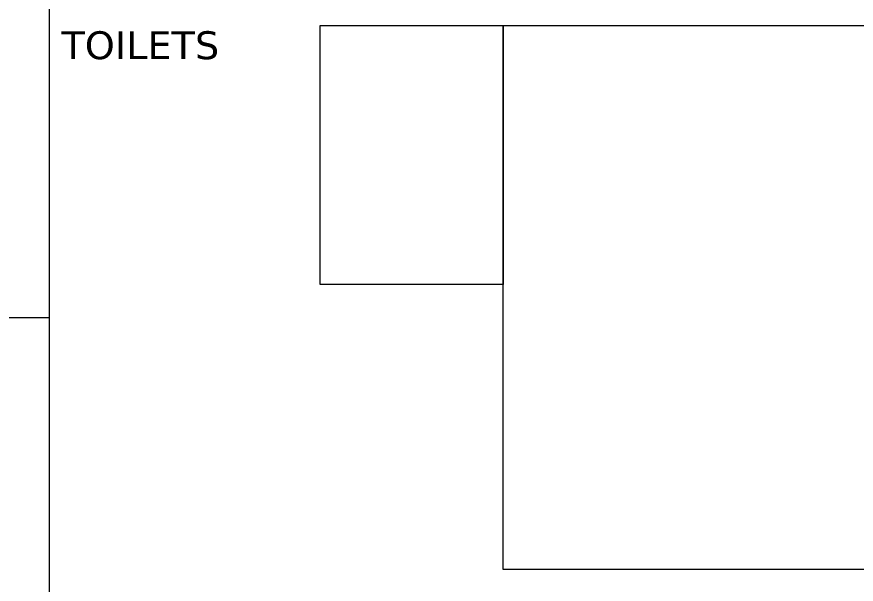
# Model space of a CAD drawing. Header units: millimetres. Extents: x -159872 to 386485, y -250577 to 158966.
# Drawn here: x -51782 to -32525, y -35401 to -22386 of the extents above; entities that cross this region are included whole.
import ezdxf

# ---------------------------------------------------------------- set-up
doc = ezdxf.new("R2010")
doc.units = ezdxf.units.MM
for name, color, linetype, lineweight in [('LDS-text-1-50', 7, 'Continuous', 9), ('LDS-vport', 100, 'Continuous', 18), ('LDS-xref-ga', 7, 'Continuous', 9)]:
    doc.layers.add(name, color=color, linetype=linetype, lineweight=lineweight)
doc.styles.add('Verdana', font='Verdana.ttf')

# ---------------------------------------------------------------- blocks, each defined once
blk = doc.blocks.new('PDF Page')
at = {"layer": 'LDS-xref-ga', "color": 7, "linetype": 'Continuous', "transparency": 33554687, "flags": 128}
blk.add_lwpolyline([(0, 2970), (4200, 2970), (4200, -2970), (0, -2970)], close=True, dxfattribs=at)
blk = doc.blocks.new('PDF Page-1')
at = {"layer": 'LDS-xref-ga', "color": 7, "linetype": 'Continuous', "transparency": 33554687, "flags": 128}
blk.add_lwpolyline([(0, 6237), (8820, 6237), (8820, -6237), (0, -6237)], close=True, dxfattribs=at)

msp = doc.modelspace()

# ---------------------------------------------------------------- linework, layer by layer
at = {"layer": 'LDS-vport', "flags": 128}
for points in [[(-61661.72227, 18580), (-51037.38038, 18580), (-51037.38038, -29290.95664), (-61661.72227, -29290.95664)], [(-20000, -7295.54289), (-51037.38038, -7295.54289), (-51037.38038, -49520.59087), (-20000, -49520.59087)]]:
    msp.add_lwpolyline(points, close=True, dxfattribs=at)

# ---------------------------------------------------------------- block references
at = {"layer": 'LDS-xref-ga'}
for name, p in [('PDF Page', (-44825.98448, -25555.68026)), ('PDF Page-1', (-40625.98158, -28822.68124))]:
    msp.add_blockref(name, p, dxfattribs=at)

# ---------------------------------------------------------------- texts
at = {"layer": 'LDS-text-1-50', "color": 7, "transparency": 33554687, "insert": (-50759.24693, -22718.08784), "char_height": 639.639395, "attachment_point": 1, "line_spacing_factor": 1.009027, "style": 'Verdana'}
msp.add_mtext('TOILETS', dxfattribs=at)

doc.saveas('drawing.dxf')
